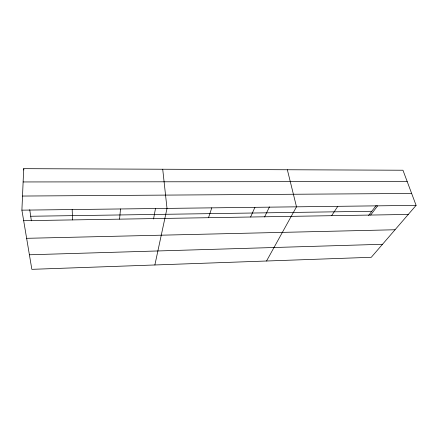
<?xml version="1.0" encoding="UTF-8"?>
<svg xmlns="http://www.w3.org/2000/svg" width="438" height="438" viewBox="0 0 438 438"><rect width="100%" height="100%" fill="white"/><g stroke="black" fill="none" stroke-linecap="round" stroke-linejoin="round"><path stroke-width="0.66" d="M21.9 210.158L23.701 168.663L402.965 170.229L416.1 205.373L371.282 257.292L31.848 269.337L21.9 210.158L416.1 205.373M119.569 219.148L120.51 208.959M153.546 219.011L155.501 208.406M154.871 264.974L167.009 208.395L162.717 169.232M208.515 217.697L211.778 207.853M250.607 217.013L254.916 207.327M264.568 217.007L269.458 206.867M266.534 261.01L296.499 206.824L287.35 169.747M331.626 215.693L337.813 206.32M368.572 215.529L376.22 205.455M370.614 215.058L377.655 205.838M29.401 254.779L382.516 244.284M26.636 238.316L395.049 229.758M23.674 220.708L408.271 214.445M30.704 216.257L371.796 211.28M22.513 196.049L411.654 193.476M23.121 181.951L407.192 181.529M23.701 168.663L23.893 169.982M29.746 209.731L31.377 220.818M72.177 209.545L72.544 219.914"/></g></svg>
